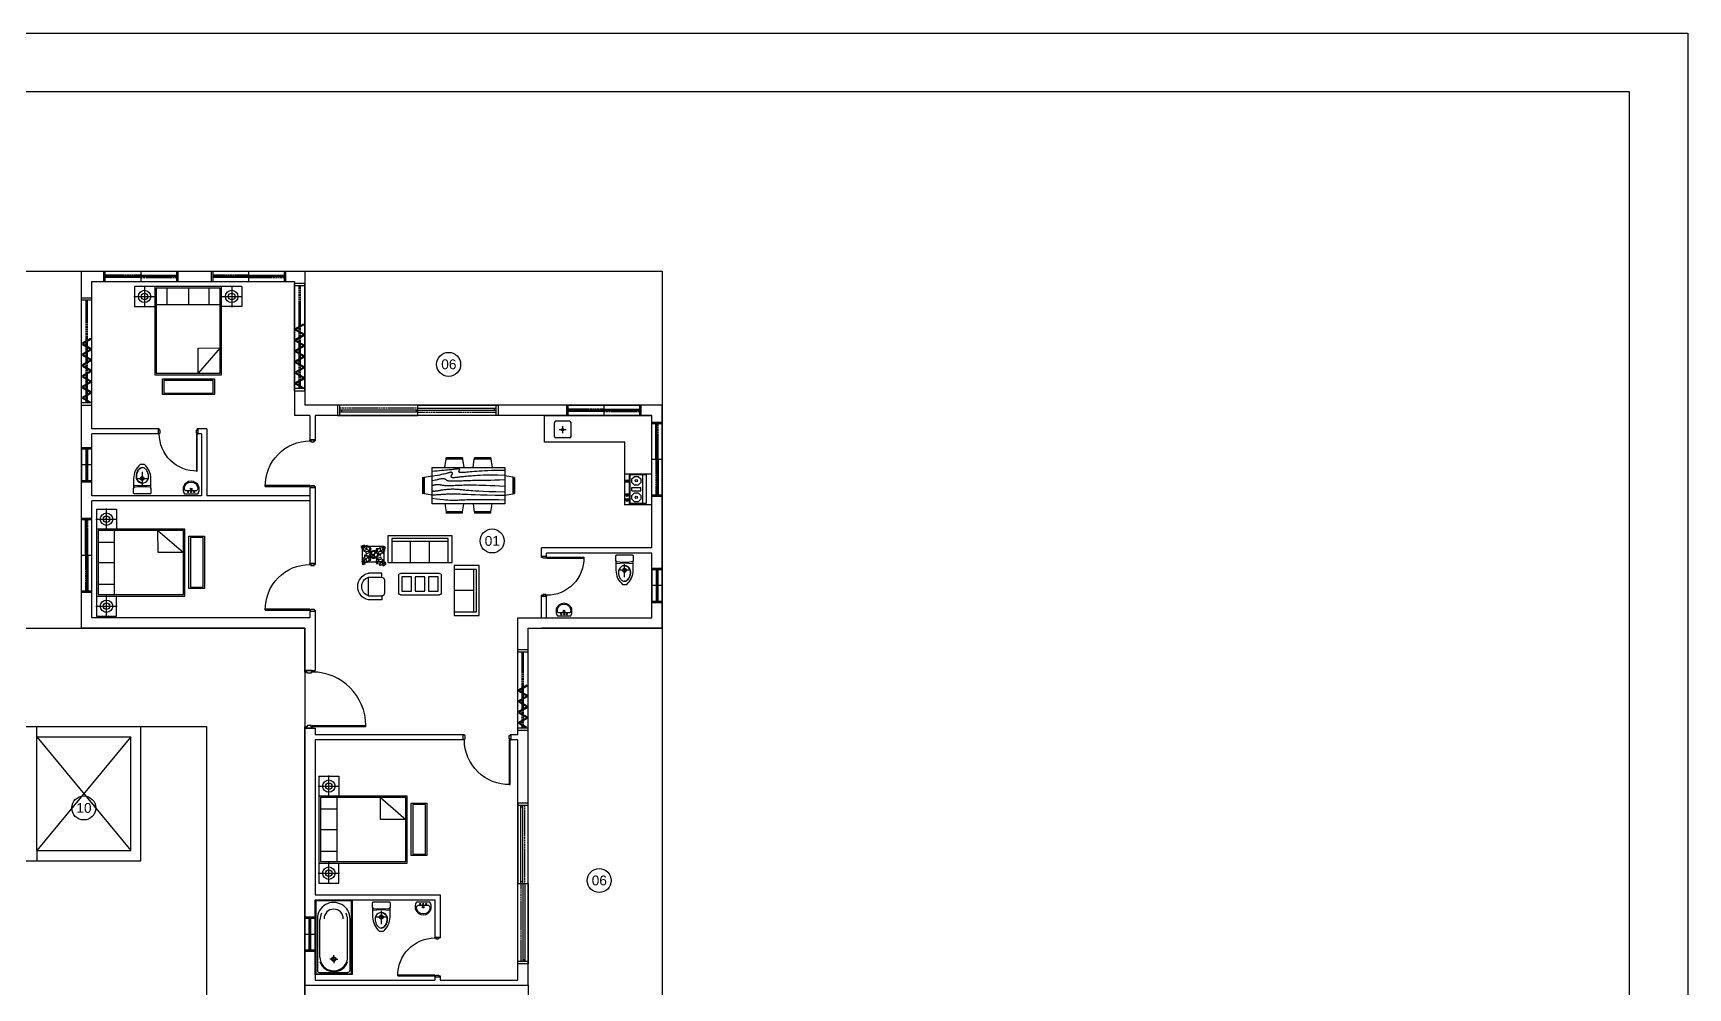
# Model space of a CAD drawing. Header units: millimetres. Extents: x 1122 to 74697, y 779 to 52745.
# Drawn here: x 37636 to 74697, y 31352 to 52745 of the extents above; entities that cross this region are included whole.
import ezdxf

# ---------------------------------------------------------------- set-up
doc = ezdxf.new("R2010")
doc.units = ezdxf.units.MM
doc.linetypes.add('HIDDEN', pattern=[0.375, 0.25, -0.125])
for name, color, linetype in [('A_section', 2, 'Continuous'), ('A_text', 7, 'Continuous'), ('BASE', 7, 'Continuous'), ('bed', 7, 'Continuous'), ('DOOR', 30, 'Continuous'), ('fsdffsd', 7, 'Continuous'), ('HATCH', 8, 'Continuous'), ('KITCHEN', 52, 'Continuous'), ('limesss', 7, 'Continuous'), ('NOI THAT', 42, 'Continuous'), ('TOILET', 23, 'Continuous'), ('WALLS', 210, 'Continuous'), ('WINDOW', 140, 'Continuous')]:
    doc.layers.add(name, color=color, linetype=linetype)
doc.styles.add('ATTR', font='romans.shx', dxfattribs={"width": 0.8, "height": 0.7})
doc.styles.get("Standard").update_dxf_attribs({"font": 'arial.ttf'})

# ---------------------------------------------------------------- blocks, each defined once
blk = doc.blocks.new('A$C78170A85')
at = {"layer": 'HATCH'}
for points in [[(172, 767), (259, 767), (337, 766), (409, 764), (473, 762), (532, 759), (585, 756), (633, 753), (678, 749), (719, 746), (756, 743), (791, 739), (822, 737), (850, 734), (875, 732), (897, 730), (916, 728), (932, 727), (946, 727), (957, 727), (966, 728), (973, 729), (978, 730), (982, 732), (986, 734), (988, 737), (990, 739), (991, 742), (992, 745), (992, 748), (992, 751), (991, 754), (990, 757), (989, 760), (987, 762), (986, 765), (984, 767), (983, 770), (981, 772), (980, 774), (980, 776), (979, 779), (979, 781), (980, 783), (981, 785), (982, 787), (984, 789), (986, 790), (989, 791), (992, 792), (995, 793), (999, 794), (1004, 794), (1010, 794), (1017, 793), (1025, 792), (1034, 791), (1044, 790), (1056, 789), (1069, 787), (1085, 785), (1102, 783), (1122, 780), (1145, 778), (1170, 775), (1198, 772), (1229, 769), (1263, 766), (1300, 763), (1339, 759), (1381, 756), (1425, 753), (1472, 749)], [(172, 677), (298, 680), (403, 681), (489, 681), (558, 680), (615, 678), (661, 675), (700, 672), (735, 670), (768, 667), (799, 664), (829, 662), (858, 659), (885, 657), (911, 655), (935, 652), (957, 650), (978, 648), (997, 646), (1014, 643), (1030, 642), (1044, 640), (1057, 638), (1069, 637), (1079, 636), (1088, 636), (1096, 636), (1102, 637), (1108, 637), (1113, 639), (1117, 640), (1121, 642), (1124, 644), (1127, 646), (1129, 649), (1130, 652), (1132, 655), (1132, 658), (1133, 661), (1132, 665), (1131, 668), (1130, 671), (1128, 675), (1126, 678), (1124, 682), (1121, 685), (1118, 688), (1116, 692), (1113, 695), (1111, 699), (1110, 702), (1108, 705), (1107, 708), (1107, 712), (1107, 715), (1108, 718), (1109, 721), (1111, 723), (1114, 726), (1117, 728), (1121, 730), (1125, 732), (1130, 733), (1135, 733), (1141, 733), (1146, 732), (1153, 730), (1160, 728), (1168, 726), (1178, 722), (1189, 719), (1202, 715), (1216, 711), (1234, 707), (1254, 702), (1278, 697), (1306, 691), (1339, 684), (1377, 677), (1421, 669), (1472, 659)], [(172, 596), (267, 593), (351, 591), (424, 589), (489, 588), (545, 587), (595, 586), (639, 586), (679, 585), (715, 585), (748, 584), (779, 583), (808, 582), (836, 581), (862, 580), (887, 579), (912, 578), (937, 577), (961, 576), (985, 575), (1009, 574), (1032, 573), (1053, 572), (1073, 572), (1092, 572), (1110, 572), (1125, 572), (1139, 573), (1152, 574), (1163, 575), (1173, 577), (1182, 579), (1190, 581), (1197, 583), (1203, 586), (1208, 589), (1213, 592), (1217, 594), (1221, 598), (1225, 600), (1229, 603), (1233, 606), (1238, 609), (1242, 611), (1247, 613), (1252, 615), (1257, 616), (1263, 618), (1270, 618), (1277, 619), (1285, 619), (1293, 618), (1301, 617), (1310, 616), (1319, 615), (1328, 613), (1338, 611), (1347, 608), (1358, 606), (1370, 603), (1384, 599), (1400, 595), (1420, 590), (1443, 584), (1472, 578)], [(172, 478), (266, 485), (352, 490), (431, 494), (503, 497), (569, 499), (629, 500), (685, 501), (736, 502), (783, 502), (827, 502), (867, 501), (905, 501), (940, 500), (973, 499), (1003, 498), (1032, 497), (1060, 495), (1086, 494), (1110, 493), (1134, 493), (1155, 492), (1175, 492), (1194, 492), (1211, 492), (1227, 493), (1241, 494), (1254, 495), (1266, 497), (1277, 499), (1287, 500), (1297, 502), (1306, 504), (1315, 506), (1324, 507), (1332, 508), (1341, 509), (1350, 510), (1359, 510), (1368, 510), (1378, 510), (1389, 509), (1399, 508), (1410, 507), (1420, 505), (1430, 504), (1439, 502), (1447, 501), (1453, 500), (1457, 499), (1460, 498), (1463, 497), (1464, 497), (1465, 497), (1467, 497), (1469, 497), (1472, 497)], [(172, 379), (331, 383), (459, 386), (560, 389), (639, 393), (699, 396), (745, 399), (781, 402), (810, 405), (837, 407), (863, 410), (886, 413), (909, 415), (930, 417), (950, 419), (970, 421), (989, 423), (1007, 424), (1025, 426), (1043, 427), (1061, 428), (1079, 429), (1096, 429), (1115, 429), (1133, 429), (1152, 428), (1171, 427), (1190, 425), (1209, 424), (1227, 422), (1245, 420), (1263, 418), (1279, 415), (1294, 413), (1308, 411), (1322, 409), (1335, 406), (1347, 404), (1359, 402), (1370, 400), (1382, 398), (1394, 396), (1405, 394), (1417, 393), (1428, 392), (1439, 392), (1450, 393), (1461, 394), (1472, 397)], [(172, 316), (345, 319), (488, 323), (605, 326), (700, 329), (776, 332), (837, 334), (888, 337), (931, 339), (971, 340), (1008, 341), (1041, 342), (1072, 342), (1101, 342), (1128, 342), (1152, 342), (1175, 342), (1196, 341), (1216, 340), (1235, 339), (1254, 338), (1271, 337), (1289, 336), (1306, 335), (1324, 333), (1342, 332), (1361, 330), (1380, 329), (1399, 328), (1418, 327), (1436, 326), (1454, 325), (1472, 325)], [(172, 235), (278, 238), (370, 240), (447, 241), (513, 242), (569, 243), (617, 243), (660, 243), (697, 242), (733, 242), (766, 241), (797, 240), (826, 239), (853, 238), (879, 237), (904, 236), (927, 235), (949, 234), (970, 233), (991, 232), (1012, 231), (1033, 230), (1055, 230), (1078, 229), (1102, 229), (1128, 230), (1158, 231), (1191, 233), (1231, 236), (1277, 240), (1332, 245), (1396, 253), (1472, 262)]]:
    blk.add_lwpolyline(points, dxfattribs=at)
at = {"layer": 'NOI THAT'}
for p, q in [((420, 966), (397, 821)), ((420, 966), (718, 966)), ((424, 993), (421, 975)), ((716, 975), (422, 975)), ((424, 993), (713, 993)), ((716, 975), (713, 993)), ((740, 821), (717, 966)), ((926, 966), (903, 821)), ((926, 966), (1223, 966)), ((930, 993), (927, 975)), ((1222, 975), (927, 975)), ((930, 993), (1219, 993)), ((1222, 975), (1219, 993)), ((1246, 821), (1223, 966)), ((0, 641), (18, 644)), ((0, 641), (0, 352)), ((18, 349), (18, 644)), ((27, 645), (172, 668)), ((27, 645), (27, 348)), ((1472, 822), (172, 822)), ((172, 822), (172, 172)), ((1616, 645), (1471, 668)), ((1472, 172), (1472, 822)), ((1616, 645), (1616, 348)), ((1625, 349), (1625, 644)), ((1643, 641), (1625, 644)), ((1643, 641), (1643, 352)), ((18, 349), (0, 352)), ((172, 325), (27, 348)), ((1471, 325), (1616, 348)), ((1625, 349), (1643, 352)), ((420, 27), (397, 172)), ((420, 27), (718, 27)), ((424, 0), (421, 18)), ((716, 18), (422, 18)), ((424, 0), (713, 0)), ((716, 18), (713, 0)), ((740, 172), (717, 27)), ((926, 27), (903, 172)), ((926, 27), (1223, 27)), ((1222, 18), (927, 18)), ((930, 0), (927, 18)), ((930, 0), (1219, 0)), ((1222, 18), (1219, 0)), ((1246, 172), (1223, 27))]:
    blk.add_line(p, q, dxfattribs=at)
at = {"layer": 'NOI THAT', "ltscale": 20}
blk.add_line((172, 172), (1472, 172), dxfattribs=at)
blk = doc.blocks.new('LOVESET5')
at = {"linetype": 'Continuous'}
for p, q in [((35.75, 0), (35.75, -30.00001)), ((-19.75, -3), (31.25, -3)), ((-19.75, -30.00001), (-19.75, -3)), ((-19.75, -6.5), (31.25, -6.5)), ((5.75, -6.5), (5.75, -30.00001)), ((31.25, -3), (31.25, -30.00001))]:
    blk.add_line(p, q, dxfattribs=at)
for points in [[(35.75, -30.00001), (-24.25, -30.00001), (-24.25, 0), (24.25, 0)], [(24.25, 0), (35.75, 0)]]:
    blk.add_lwpolyline(points, dxfattribs=at)
blk = doc.blocks.new('LOUNGRND')
at = {"linetype": 'Continuous'}
for p, q in [((10.5, -12), (-10.5, -12)), ((-10.5, -26.913), (-10.5, -26.9121)), ((-7.413, -30), (7.413, -30)), ((10.5, -26.913), (10.5, -26.9121))]:
    blk.add_line(p, q, dxfattribs=at)
for points in [[(-10.5, -12), (-10.5, -12), (-10.5, -26.9121), (-15, -26.9121), (-15, -12)], [(10.5, -12), (10.5, -12), (10.5, -26.9121), (15, -26.9121), (15, -12)]]:
    blk.add_lwpolyline(points, dxfattribs=at)
for centre, radius, start, end in [((0, -15.375), 15.375, 12.68038, 167.3196), ((0, -15.6), 11.1, 18.92464, 161.0754), ((-7.413, -26.913), 3.087, 180, 270), ((7.413, -26.913), 3.087, 270, 0)]:
    blk.add_arc(centre, radius, start, end, dxfattribs=at)
blk = doc.blocks.new('TBLWGLAS')
at = {"linetype": 'Continuous'}
for p, q in [((-22, 0), (22, 0)), ((-24, -22), (-24, -2)), ((-20.5, -20), (-20.5, -4)), ((-20.5, -4), (-9.5, -4)), ((-9.5, -4), (-9.5, -20)), ((-5.5, -20), (-5.5, -4)), ((-5.5, -4), (5.5, -4)), ((5.5, -4), (5.5, -20)), ((9.5, -20), (9.5, -4)), ((9.5, -4), (20.5, -4)), ((20.5, -4), (20.5, -20)), ((24, -2), (24, -22)), ((22, -24), (-22, -24)), ((-9.5, -20), (-20.5, -20)), ((5.5, -20), (-5.5, -20)), ((20.5, -20), (9.5, -20))]:
    blk.add_line(p, q, dxfattribs=at)
for centre, start, end in [((-22, -2), 90, 180), ((22, -2), 0, 90), ((-22, -22), 180, 270), ((22, -22), 270, 0)]:
    blk.add_arc(centre, 2, start, end, dxfattribs=at)
blk = doc.blocks.new('PLANT1')
for p, q in [((-240.64722, 104.936036), (-243.459, 183.338216)), ((-243.459, 183.338216), (-223.09074, 172.960284)), ((-243.459, 183.338216), (-209.77098, 131.96443)), ((-210.03006, 97.88779), (-240.64722, 104.936036)), ((-230.39832, 108.265976), (-209.90052, 114.92611)), ((-223.09074, 172.960284), (-188.88456, 189.739778)), ((-203.62926, 43.31335), (-210.03006, 97.88779)), ((-209.77098, 131.96443), (-142.00632, 80.332072)), ((-159.30372, 46.384718), (-203.62926, 43.31335)), ((-199.52208, 135.294624), (-195.80352, 176.160684)), ((-196.7103, 56.89219), (-159.04464, 80.461358)), ((-188.88456, 189.739778), (-182.35422, 152.203404)), ((-182.35422, 152.203404), (-124.3203, 165.39464)), ((-142.65148, -4.859528), (-159.30372, 46.384718)), ((-105.11536, 1.671066), (-142.65148, -4.859528)), ((-142.00632, 80.332072), (-60.44438, 53.971698)), ((-135.73506, 8.719312), (-87.69096, 52.656994)), ((-131.23926, 151.815546), (-135.08736, 93.910912)), ((-124.3203, 165.39464), (-104.08158, 137.97788)), ((-105.11536, 1.671066), (-50.28438, 42.149268)), ((-104.08158, 137.97788), (-42.71772, 140.919962)), ((-70.5231, 69.566028), (-83.71332, 127.599694)), ((-50.28438, 42.149268), (-46.87316, 45.539152)), ((-46.87316, 45.539152), (-4.65074, 35.77336)), ((-42.71772, 140.919962), (-43.36542, 55.728108)), ((-43.36542, 55.728108), (4.65074, 43.723052)), ((-27.33548, -46.667928), (0, 0)), ((-4.65074, 35.77336), (-4.65074, 35.77336)), ((-4.65074, 35.77336), (0, 0)), ((4.65074, 43.723052), (10.85088, 7.949692)), ((10.85088, 7.949692), (35.65398, 11.924538)), ((46.50486, 7.949692), (23.2537, 0)), ((23.2537, 0), (40.30472, -13.911834)), ((35.65398, 11.924538), (86.258654, 68.081652)), ((96.447864, 64.57315), (46.50486, 7.949692)), ((74.932032, 143.772382), (85.516974, 180.372512)), ((74.932032, 143.772382), (87.276178, 76.744322)), ((85.516974, 180.372512), (138.873992, 172.87367)), ((86.258654, 68.081652), (87.276178, 76.744322)), ((94.68866, 168.20134), (113.118392, 105.758996)), ((172.734224, 26.646378), (96.447864, 64.57315)), ((161.803334, 142.44574), (99.213924, 75.521566)), ((181.141878, 0.172974), (108.515404, -23.848822)), ((120.790208, 82.916522), (178.733196, 69.332094)), ((138.873992, 172.87367), (155.54452, 214.059516)), ((155.54452, 214.059516), (207.401922, 195.889372)), ((237.91672, 180.718714), (161.803334, 142.44574)), ((164.71646, 201.888598), (169.388536, 157.703012)), ((221.332552, 101.432868), (170.97502, 130.274568)), ((196.989954, 83.089496), (172.734224, 26.646378)), ((181.141878, 0.172974), (218.858846, -5.215128)), ((230.504238, 89.261696), (196.989954, 83.089496)), ((207.401922, 195.889372), (227.15855, 220.31833)), ((225.658934, 209.647028), (222.659448, 188.303916)), ((227.15855, 220.31833), (298.859194, 188.477144)), ((244.088666, 147.204684), (230.504238, 89.261696)), ((236.416596, 170.047158), (271.51711, 148.790914)), ((298.859194, 188.477144), (237.91672, 180.718714)), ((280.688796, 136.619488), (244.088666, 147.204684)), ((298.859194, 188.477144), (280.602436, 174.719488)), ((280.602436, 174.719488), (280.688796, 136.619488)), ((-271.00784, -207.652112), (-252.75032, -193.89471)), ((-271.00784, -207.652112), (-210.06308, -199.893682)), ((-199.30618, -239.493298), (-271.00784, -207.652112)), ((-252.75032, -193.89471), (-252.83668, -155.79471)), ((-252.83668, -155.79471), (-216.23528, -166.379652)), ((-208.56448, -189.22238), (-243.66474, -167.966136)), ((-216.23528, -166.379652), (-202.65136, -108.436664)), ((-210.06308, -199.893682), (-133.95198, -161.620708)), ((-202.65136, -108.436664), (-169.1386, -102.264718)), ((-179.55006, -215.064594), (-199.30618, -239.493298)), ((-197.80758, -228.82225), (-194.80784, -207.479138)), ((-193.47942, -120.607836), (-143.12138, -149.44979)), ((-127.69342, -233.234738), (-179.55006, -215.064594)), ((-169.1386, -102.264718), (-144.8816, -45.821346)), ((-92.9386, -102.09149), (-150.88108, -88.507062)), ((-144.8816, -45.821346), (-68.59524, -83.748372)), ((-136.86282, -221.063566), (-141.53642, -176.87798)), ((-133.95198, -161.620708), (-71.31304, -95.395796)), ((-111.02086, -192.048892), (-127.69342, -233.234738)), ((-57.66562, -199.547734), (-111.02086, -192.048892)), ((-66.83756, -187.376562), (-85.26526, -124.934218)), ((-27.33548, -46.667928), (-68.59524, -83.748372)), ((-59.4233, -95.919544), (-58.4073, -87.25662)), ((-47.0789, -162.947604), (-59.4233, -95.919544)), ((-58.4073, -87.25662), (-10.85342, -39.748206)), ((-47.0789, -162.947604), (-57.66562, -199.547734)), ((-10.85342, -39.748206), (12.40028, -3.974846)), ((12.40028, -3.974846), (37.64534, -23.45309)), ((37.64534, -23.45309), (105.707942, -32.155892)), ((40.30472, -13.911834), (108.515404, -23.848822)), ((78.766924, -112.978184), (105.707942, -32.155892)), ((138.036554, -129.142744), (78.766924, -112.978184)), ((191.918336, -86.03742), (113.45291, -32.377888)), ((127.26035, -53.708554), (121.872248, -112.978184)), ((130.755644, -33.41624), (204.561948, -24.655272)), ((148.813012, -161.47161), (138.036554, -129.142744)), ((208.082642, -166.859966), (148.813012, -161.47161)), ((159.589216, -150.695406), (181.141878, -96.813878)), ((240.411508, -156.083508), (191.918336, -86.03742)), ((202.69454, -204.576934), (208.082642, -166.859966)), ((240.411508, -199.188578), (202.69454, -204.576934)), ((251.187966, -80.649318), (208.082642, -91.425522)), ((229.635304, -156.083508), (213.470744, -193.800476)), ((218.858846, -5.215128), (218.8591, -59.096656)), ((218.8591, -59.096656), (261.96417, -69.873114)), ((256.576068, -215.353138), (240.411508, -156.083508)), ((256.576068, -215.353138), (240.411508, -199.188578)), ((267.352526, -139.918948), (245.799864, -139.918948)), ((261.96417, -69.873114), (251.187966, -123.754642)), ((251.187966, -123.754642), (278.12873, -139.918948)), ((278.12873, -139.918948), (256.576068, -215.353138))]:
    blk.add_line(p, q)
for centre, radius, start, end in [((3.90398, 10.95883), 91.44, 178.6147, 235.1169), ((3.90398, 10.95883), 76.2, 168.1647, 238.6725), ((3.43662, 8.422894), 93.383227, 34.37569, 120.1028), ((2.51968, 5.259324), 79.951072, 33.82192, 124.9414), ((-0.62484, 10.986008), 80.429557, 338.4094, 20.03007), ((1.9431, 10.501122), 93.403293, 341.2017, 26.09184), ((3.07848, 14.252194), 93.714367, 242.5812, 331.2714), ((1.75514, 15.867888), 80.593082, 247.3711, 327.472)]:
    blk.add_arc(centre, radius, start, end)
at = {"style": 'ATTR', "width": 0.8, "flags": 9}
blk.add_attdef('ESTCODE', (0, 0), '', height=17.78, dxfattribs=at)
blk = doc.blocks.new('SOFA6')
at = {"linetype": 'Continuous'}
for p, q in [((-31.5, -3), (31.5, -3)), ((-31.5, -30), (-31.5, -3)), ((-31.5, -6.5), (31.5, -6.5)), ((-10.5, -30), (-10.5, -6.5)), ((10.5, -30), (10.5, -6.5)), ((31.5, -3), (31.5, -30))]:
    blk.add_line(p, q, dxfattribs=at)
blk.add_lwpolyline([(-36, -30), (-36, 0), (36, 0), (36, -30)], close=True, dxfattribs=at)
blk = doc.blocks.new('CHEST24')
at = {"linetype": 'Continuous'}
for p, q in [((24, 0), (0, 0)), ((0, 0), (0, -18.00001)), ((24, -18.00001), (24, 0)), ((0, -18.00001), (24, -18.00001))]:
    blk.add_line(p, q, dxfattribs=at)
blk = doc.blocks.new('DOOR')
at = {"layer": 'DOOR'}
for p, q in [((54081, 29373), (54081, 29488)), ((54081, 29488), (54106, 29488)), ((54106, 29373), (54081, 29373)), ((54106, 29469), (54106, 29488)), ((54127, 29469), (54106, 29469)), ((54106, 29373), (54106, 29394)), ((54106, 29394), (54127, 29394)), ((54106, 28373), (54106, 29373)), ((54127, 29373), (54106, 29373)), ((54127, 29419), (54127, 29469)), ((54127, 29394), (54127, 29419)), ((54127, 29373), (54127, 28373)), ((55107, 29419), (55107, 29469)), ((55107, 29469), (55127, 29469)), ((55107, 29394), (55107, 29419)), ((55127, 29394), (55107, 29394)), ((55127, 29469), (55127, 29488)), ((55152, 29488), (55127, 29488)), ((55127, 29373), (55127, 29394)), ((55127, 29373), (55152, 29373)), ((55152, 29373), (55152, 29488)), ((54127, 28373), (54106, 28373))]:
    blk.add_line(p, q, dxfattribs=at)
blk.add_arc((54127, 29373), 1000, 268.8063, 0, dxfattribs=at)
blk = doc.blocks.new('door 3')
at = {"layer": 'DOOR'}
for p, q in [((55671, 25022), (55671, 25001)), ((55786, 25022), (55671, 25022)), ((55706, 25001), (55671, 25001)), ((55706, 24984), (55706, 25001)), ((55748, 24984), (55706, 24984)), ((55769, 24984), (55748, 24984)), ((55786, 25001), (55769, 25001)), ((55769, 25001), (55769, 24984)), ((55786, 25001), (55786, 25022)), ((55706, 24150), (55671, 24150)), ((55671, 24129), (55671, 24150)), ((55786, 24129), (55671, 24129)), ((55748, 24167), (55706, 24167)), ((55706, 24167), (55706, 24150)), ((55769, 24167), (55748, 24167)), ((55769, 24150), (55769, 24167)), ((55786, 24150), (55769, 24150)), ((55786, 24167), (56620, 24167)), ((55786, 24167), (55786, 24150)), ((56620, 24150), (55786, 24150)), ((55786, 24150), (55786, 24129)), ((56620, 24167), (56620, 24150))]:
    blk.add_line(p, q, dxfattribs=at)
blk.add_arc((55786, 24167), 834, 358.8063, 90, dxfattribs=at)

msp = doc.modelspace()

# ---------------------------------------------------------------- linework, layer by layer
at = {"layer": 'A_section', "lineweight": -3, "transparency": 33554687}
for p, q in [((38722, 45725), (38722, 47410)), ((38722, 47410), (43722, 47410)), ((38952, 43880), (38952, 47180)), ((38952, 47180), (43492, 47180)), ((43492, 47180), (43492, 44180)), ((43722, 47410), (43722, 44410)), ((38722, 39410), (38722, 45725)), ((43837, 44180), (43492, 44180)), ((51722, 44410), (43722, 44410)), ((43837, 44180), (43837, 43608)), ((46634, 44180), (43952, 44180)), ((43952, 44180), (43952, 43608)), ((49092, 44180), (46634, 44180)), ((51492, 41210), (51492, 44180)), ((51722, 39410), (51722, 44410)), ((40463, 43880), (38952, 43880)), ((38952, 42380), (38952, 43765)), ((40463, 43765), (38952, 43765)), ((41410, 43765), (41410, 42380)), ((41525, 43880), (41525, 42380)), ((41410, 42380), (38952, 42380)), ((38952, 39640), (38952, 42265)), ((43837, 42265), (38952, 42265)), ((43837, 42380), (41525, 42380)), ((43837, 42607), (43837, 40840)), ((43952, 42586), (43952, 40840)), ((51492, 41210), (49022, 41210)), ((49022, 40999), (49022, 41210)), ((51492, 41095), (49137, 41095)), ((49137, 40981), (49137, 41095)), ((51492, 39640), (51492, 41095)), ((49022, 39640), (49022, 40148)), ((49137, 39640), (49137, 40148)), ((43837, 39839), (43837, 39640)), ((43837, 39794), (43952, 39794)), ((43952, 39819), (43952, 39640)), ((43722, 39410), (38722, 39410)), ((43722, 39410), (38722, 39410)), ((43837, 39640), (38952, 39640)), ((43722, 39410), (43722, 38430)), ((43722, 38430), (43722, 39410)), ((43952, 39640), (43952, 38460)), ((48492, 39640), (51492, 39640)), ((48492, 37025), (48492, 39640)), ((48722, 39410), (51722, 39410)), ((48722, 31410), (48722, 39410)), ((51722, 39410), (49022, 39410)), ((43722, 38460), (43952, 38460)), ((43722, 37205), (43722, 31410)), ((43722, 31410), (43722, 37205)), ((43722, 37175), (43952, 37175)), ((43952, 37175), (43952, 37025)), ((47296, 37025), (43952, 37025)), ((43952, 36910), (43952, 33440)), ((47296, 36910), (43952, 36910)), ((48492, 36910), (48296, 36910)), ((48492, 37025), (48317, 37025)), ((48492, 31525), (48492, 36910)), ((43952, 33440), (46752, 33440)), ((46752, 33440), (46752, 32492)), ((43952, 33325), (43952, 31525)), ((43952, 33325), (46637, 33325)), ((46637, 33325), (46637, 32492)), ((46637, 32492), (46752, 32492)), ((43952, 31525), (46637, 31525)), ((46637, 31600), (46637, 31525)), ((46752, 31620), (46752, 31525)), ((46752, 31525), (48492, 31525)), ((43722, 31410), (48722, 31410)), ((43722, 25615), (43722, 31410)), ((43722, 31410), (48722, 31410)), ((43722, 31410), (43722, 25615)), ((48722, 31410), (48722, 23410))]:
    msp.add_line(p, q, dxfattribs=at)
at = {"layer": 'A_text'}
for centre in [(46943, 45323), (47917, 41366), (38772, 35384), (50314, 33758)]:
    msp.add_circle(centre, 269, dxfattribs=at)
at = {"layer": 'BASE'}
for p, q in [((27722, 39410), (43722, 39410)), ((43722, 39410), (43722, 23410)), ((29922, 37210), (41522, 37210)), ((37722, 36980), (37722, 37210)), ((40052, 34200), (40052, 37210)), ((41522, 37210), (41522, 25610)), ((37722, 34430), (37722, 36980)), ((37722, 36980), (39822, 36980)), ((37722, 36980), (39822, 34430)), ((39822, 36980), (37722, 34430)), ((39822, 34430), (39822, 36980)), ((35722, 34200), (37722, 34200)), ((37722, 34430), (39822, 34430)), ((37722, 34430), (37722, 34200)), ((37722, 34200), (39822, 34200)), ((39822, 34200), (40052, 34200))]:
    msp.add_line(p, q, dxfattribs=at)
at = {"layer": 'bed', "color": 0}
for p, q in [((40133, 47082), (40133, 46606)), ((40359, 47070), (40359, 45090)), ((41859, 45090), (41859, 47070)), ((42084, 47082), (42084, 46606)), ((39895, 46844), (40371, 46844)), ((40395, 47032), (40395, 45123)), ((41828, 47032), (40395, 47032)), ((40629, 47032), (40629, 46661)), ((41115, 47032), (41115, 46661)), ((41571, 47032), (41571, 46661)), ((41828, 45123), (41828, 47032)), ((41846, 46844), (42322, 46844)), ((40395, 46661), (41828, 46661)), ((41828, 45691), (41336, 45123)), ((41336, 45685), (41828, 45691)), ((41336, 45123), (41336, 45685)), ((40395, 45123), (41828, 45123)), ((40561, 44963), (40561, 44676)), ((41669, 44963), (40561, 44963)), ((41669, 44676), (41669, 44963)), ((40561, 44676), (41669, 44676)), ((39280, 41616), (39280, 42092)), ((39041, 41854), (39518, 41854)), ((41033, 41629), (39053, 41629)), ((41001, 41599), (39091, 41599)), ((39091, 41599), (39091, 40165)), ((39463, 40165), (39463, 41599)), ((40432, 41599), (41001, 41107)), ((40438, 41107), (40432, 41599)), ((41001, 40165), (41001, 41599)), ((39091, 41341), (39463, 41341)), ((41160, 41440), (41160, 40332)), ((41448, 41440), (41160, 41440)), ((41448, 40332), (41448, 41440)), ((39091, 40885), (39463, 40885)), ((41001, 41107), (40438, 41107)), ((39091, 40400), (39463, 40400)), ((39053, 40129), (41033, 40129)), ((39091, 40165), (41001, 40165)), ((39280, 39666), (39280, 40142)), ((41160, 40332), (41448, 40332)), ((39041, 39904), (39518, 39904))]:
    msp.add_line(p, q, dxfattribs=at)
for points in [[(42309, 47070), (39909, 47070), (39909, 46616), (40359, 46616)], [(42309, 47070), (42309, 46616), (41859, 46616)], [(40359, 45090), (41859, 45090)], [(39053, 42079), (39507, 42079), (39507, 41629)], [(39053, 42079), (39053, 39679), (39507, 39679), (39507, 40129)], [(41033, 40129), (41033, 41629)]]:
    msp.add_lwpolyline(points, dxfattribs=at)
for points in [[(41700, 45001), (41700, 44645), (40531, 44645), (40531, 45001)], [(41122, 41470), (41478, 41470), (41478, 40301), (41122, 40301)]]:
    msp.add_lwpolyline(points, close=True, dxfattribs=at)
for centre, radius in [((40133, 46844), 139), ((40133, 46844), 75), ((42084, 46844), 139), ((42084, 46844), 75), ((39280, 41854), 139), ((39280, 41854), 75), ((39280, 39904), 139), ((39280, 39904), 75)]:
    msp.add_circle(centre, radius, dxfattribs=at)
at = {"layer": 'DOOR'}
for p, q in [((43887, 38460), (43722, 38460)), ((43722, 38430), (43722, 38460)), ((43722, 38430), (43747, 38430)), ((43772, 38430), (43747, 38430)), ((43772, 38405), (43772, 38430)), ((43832, 38405), (43772, 38405)), ((43862, 38405), (43832, 38405)), ((43887, 38430), (43862, 38430)), ((43862, 38430), (43862, 38405)), ((43887, 38430), (43887, 38460)), ((43722, 37205), (43747, 37205)), ((43722, 37205), (43722, 37175)), ((43887, 37175), (43722, 37175)), ((43772, 37205), (43747, 37205)), ((43832, 37230), (43772, 37230)), ((43772, 37230), (43772, 37205)), ((43862, 37230), (43832, 37230)), ((43862, 37205), (43862, 37230)), ((43887, 37205), (43862, 37205)), ((43887, 37205), (43887, 37230)), ((43887, 37230), (45087, 37230)), ((45087, 37205), (43887, 37205)), ((43887, 37205), (43887, 37175)), ((45087, 37205), (45087, 37230)), ((48317, 36910), (48296, 36910))]:
    msp.add_line(p, q, dxfattribs=at)
msp.add_arc((43887, 37230), 1200, 0, 90, dxfattribs=at)
at = {"layer": 'fsdffsd'}
msp.add_lwpolyline([(1122, 779), (1122, 52745), (74697, 52745), (74697, 779)], close=True, dxfattribs=at)
msp.add_lwpolyline([(3746, 51433), (73385, 51433), (73385, 2091), (3746, 2091)], dxfattribs=at)
at = {"layer": 'KITCHEN', "linetype": 'Continuous'}
for p, q in [((49092, 44180), (51492, 44180)), ((49092, 43580), (49092, 44180)), ((50892, 43580), (49092, 43580))]:
    msp.add_line(p, q, dxfattribs=at)
at = {"layer": 'KITCHEN'}
for p, q in [((51492, 42180), (51492, 44180)), ((49313, 43707), (49313, 44015)), ((49653, 44047), (49345, 44047)), ((49421, 43861), (49575, 43861)), ((49499, 43778), (49499, 43941)), ((49684, 43707), (49684, 44015)), ((49653, 43675), (49345, 43675)), ((50892, 42165), (50892, 43580)), ((50892, 42870), (51492, 42870)), ((50896, 42707), (50978, 42707)), ((50991, 42180), (50991, 42870)), ((51010, 42202), (51010, 42855)), ((51010, 42855), (51285, 42855)), ((51285, 42855), (51285, 42202)), ((51294, 42202), (51294, 42855)), ((51294, 42855), (51367, 42855)), ((51367, 42855), (51367, 42202)), ((50896, 42397), (50978, 42397)), ((50896, 42284), (50978, 42284)), ((51047, 42491), (51047, 42565)), ((51047, 42565), (51244, 42565)), ((51047, 42491), (51244, 42491)), ((51244, 42491), (51244, 42565)), ((50892, 42180), (51492, 42180)), ((51285, 42202), (51010, 42202)), ((51367, 42202), (51294, 42202))]:
    msp.add_line(p, q, dxfattribs=at)
for points in [[(51244, 42674), (51186, 42616), (51105, 42616), (51047, 42674), (51047, 42755), (51105, 42812), (51186, 42812), (51244, 42755)], [(51244, 42302), (51186, 42244), (51105, 42244), (51047, 42302), (51047, 42383), (51105, 42441), (51186, 42441), (51244, 42383)]]:
    msp.add_lwpolyline(points, close=True, dxfattribs=at)
for centre, radius in [((49499, 43861), 26.5), ((50937, 42707), 31.9), ((51146, 42714), 26.5), ((50937, 42396), 31.9), ((50937, 42285), 31.9), ((51146, 42342), 26.5)]:
    msp.add_circle(centre, radius, dxfattribs=at)
for centre, start, end in [((49345, 44015), 90, 180), ((49653, 44015), 0, 90), ((49345, 43707), 180, 270), ((49653, 43707), 270, 0)]:
    msp.add_arc(centre, 31.9, start, end, dxfattribs=at)
at = {"layer": 'limesss'}
msp.add_line((32722, 47410), (38722, 47410), dxfattribs=at)
msp.add_lwpolyline([(19722, 31410), (19722, 47410), (35722, 47410), (51722, 47410), (51722, 18410), (51722, 15410), (19722, 15410)], close=True, dxfattribs=at)
at = {"layer": 'TOILET'}
for p, q in [((43952, 31654), (43952, 33317)), ((43952, 33317), (44783, 33317)), ((43969, 33302), (43969, 31671)), ((44759, 33302), (43969, 33302)), ((44759, 33302), (44758, 31671)), ((44783, 33317), (44783, 31654)), ((44002, 32901), (44002, 31744)), ((44061, 32044), (44061, 32879)), ((44674, 31993), (44674, 32930)), ((44733, 32901), (44731, 31744)), ((44370, 31998), (44280, 31998)), ((44370, 31998), (44369, 32088)), ((44370, 31998), (44459, 31999)), ((44370, 31998), (44459, 31999)), ((44370, 31998), (44459, 31999)), ((44370, 31998), (44370, 31909)), ((44783, 31654), (43952, 31654)), ((43969, 31671), (44758, 31671)), ((44047, 31699), (44686, 31698)), ((44692, 31699), (44680, 31699))]:
    msp.add_line(p, q, dxfattribs=at)
for points in [[(40276, 42544), (40276, 42763, 0.218492), (40128, 43079), (40035, 43079, 0.218492), (39886, 42763), (39886, 42544)], [(40088, 42661, -0.414259), (39956, 42807, -0.060335), (39968, 42883, -0.081386), (39999, 42950, -0.106971), (40048, 42996, -0.116903), (40088, 43009, -0.116903)], [(50688, 40928), (50688, 40709, 0.218492), (50837, 40393), (50930, 40393, 0.218492), (51078, 40709), (51078, 40928)], [(50876, 40811, -0.414259), (51009, 40665, -0.060335), (50997, 40589, -0.081386), (50965, 40522, -0.106971), (50916, 40476, -0.116903), (50876, 40463, -0.116903)], [(45241, 33159), (45241, 32940, 0.218492), (45390, 32624), (45483, 32624, 0.218492), (45631, 32940), (45631, 33159)], [(45429, 33042, -0.414259), (45562, 32896, -0.060335), (45550, 32820, -0.081386), (45518, 32753, -0.106971), (45469, 32707, -0.116903), (45429, 32694, -0.116903)]]:
    msp.add_lwpolyline(points, format="xyb", dxfattribs=at)
for points in [[(39942, 42807, 1.051391), (40221, 42807, 0.060335), (40209, 42883, 0.081386), (40177, 42950, 0.106971), (40128, 42996, 0.136416), (40081, 43009, 0.136416), (40035, 42996, 0.106971), (39985, 42950, 0.081386), (39954, 42883, 0.060335)], [(40253, 42419), (39910, 42419, -0.414214), (39886, 42443), (39886, 42544, -0.379919), (39915, 42576), (39972, 42583, -0.059314), (40191, 42583), (40248, 42576, -0.379919), (40276, 42544), (40276, 42443, -0.414214)], [(50711, 41053), (51055, 41053, -0.414214), (51078, 41029), (51078, 40928, -0.379919), (51049, 40896), (50993, 40889, -0.059314), (50773, 40889), (50717, 40896, -0.379919), (50688, 40928), (50688, 41029, -0.414214)], [(51022, 40665, 1.051391), (50744, 40665, 0.060335), (50756, 40589, 0.081386), (50787, 40522, 0.106971), (50836, 40476, 0.136416), (50883, 40463, 0.136416), (50930, 40476, 0.106971), (50979, 40522, 0.081386), (51010, 40589, 0.060335)], [(45265, 33283), (45608, 33283, -0.414214), (45631, 33260), (45631, 33159, -0.379919), (45603, 33127), (45546, 33120, -0.059314), (45327, 33120), (45270, 33127, -0.379919), (45241, 33159), (45241, 33260, -0.414214)], [(45576, 32896, 1.051391), (45297, 32896, 0.060335), (45309, 32820, 0.081386), (45340, 32753, 0.106971), (45390, 32707, 0.136416), (45436, 32694, 0.136416), (45483, 32707, 0.106971), (45532, 32753, 0.081386), (45564, 32820, 0.060335)]]:
    msp.add_lwpolyline(points, format="xyb", close=True, dxfattribs=at)
for points in [[(39972, 42763), (40207, 42763)], [(40081, 42918), (40081, 42625)], [(39886, 42619), (40081, 42605), (40276, 42619)], [(51078, 40853), (50883, 40867), (50688, 40853)], [(50883, 40554), (50883, 40847)], [(50993, 40709), (50757, 40709)], [(45631, 33084), (45436, 33098), (45241, 33084)], [(45436, 32784), (45436, 33078)], [(45546, 32940), (45311, 32940)]]:
    msp.add_lwpolyline(points, dxfattribs=at)
at = {"layer": 'TOILET', "linetype": 'ByBlock'}
for points in [[(41354, 42555, 0.073543), (41349, 42582, 0.712116), (41003, 42582, 0.073543), (40998, 42555), (40998, 42516, 0.151566), (41026, 42424), (41326, 42424, 0.152056), (41354, 42517)], [(41068, 42645, -0.374236), (41283, 42645, -0.103818), (41321, 42572, -0.071348), (41325, 42554), (41325, 42534, -0.399589), (41279, 42488), (41078, 42488, -0.433457), (41027, 42533), (41027, 42554, -0.071348), (41030, 42572, -0.103818)], [(49705, 39820, 0.073543), (49700, 39847, 0.712116), (49354, 39846, 0.073543), (49349, 39819), (49349, 39781, 0.151566), (49377, 39688), (49677, 39688, 0.152056), (49705, 39781)], [(49420, 39910, -0.374236), (49634, 39910, -0.103818), (49672, 39837, -0.071348), (49676, 39819), (49676, 39798, -0.399589), (49631, 39753), (49429, 39753, -0.433457), (49378, 39798), (49378, 39819, -0.071348), (49382, 39837, -0.103818)], [(46195, 33139, 0.073543), (46200, 33112, 0.712116), (46546, 33112, 0.073543), (46551, 33139), (46551, 33178, 0.151566), (46523, 33271), (46223, 33271, 0.152056), (46195, 33177)], [(46481, 33049, -0.374236), (46266, 33049, -0.103818), (46228, 33122, -0.071348), (46224, 33140), (46224, 33161, -0.399589), (46270, 33206), (46471, 33206, -0.433457), (46522, 33161), (46522, 33140, -0.071348), (46518, 33122, -0.103818)]]:
    msp.add_lwpolyline(points, format="xyb", close=True, dxfattribs=at)
at = {"layer": 'TOILET'}
for centre, radius in [((40081, 42763), 41.8), ((50883, 40709), 41.8), ((45436, 32940), 41.8), ((44370, 31998), 48.4), ((44370, 31998), 41.5)]:
    msp.add_circle(centre, radius, dxfattribs=at)
at = {"layer": 'TOILET', "linetype": 'ByBlock'}
for centre, radius in [((41111, 42460), 11.6), ((41176, 42531), 19.4), ((41176, 42531), 12.9), ((41176, 42460), 11.6), ((41241, 42460), 11.6), ((49462, 39724), 11.6), ((49527, 39795), 19.4), ((49527, 39795), 12.9), ((49527, 39724), 11.6), ((49592, 39724), 11.6), ((46308, 33234), 11.6), ((46373, 33163), 19.4), ((46373, 33163), 12.9), ((46373, 33234), 11.6), ((46438, 33234), 11.6)]:
    msp.add_circle(centre, radius, dxfattribs=at)
at = {"layer": 'TOILET'}
for centre, radius, start, end in [((40091, 42763), 41.8, 96.3794, 263.6206), ((50874, 40709), 41.8, 276.3794, 83.6206), ((44368, 32901), 366, 359.791, 180.0541), ((44370, 32879), 309, 151.4936, 180), ((44368, 32901), 216, 0, 180), ((44370, 32879), 309, 9.4838, 28.5064), ((45427, 32940), 41.8, 276.3794, 83.6206), ((44370, 32044), 329, 198.1625, 341.8375), ((44370, 32044), 309, 180, 350.5162), ((44047, 31744), 44.9, 180.0271, 270), ((44686, 31744), 45.3, 269.9256, 359.8955)]:
    msp.add_arc(centre, radius, start, end, dxfattribs=at)
at = {"layer": 'WALLS'}
for p, q in [((51492, 44180), (49092, 44180)), ((40442, 43765), (40442, 43880)), ((41410, 43765), (41297, 43765)), ((41525, 43880), (41314, 43880)), ((41335, 43765), (41335, 43880)), ((43952, 43633), (43837, 43633)), ((43952, 42561), (43837, 42561)), ((43837, 40865), (43952, 40865)), ((49137, 41020), (49022, 41020)), ((49022, 40127), (49137, 40127)), ((47271, 36910), (47271, 37025)), ((48342, 36910), (48342, 37025)), ((46637, 31600), (46752, 31600))]:
    msp.add_line(p, q, dxfattribs=at)
at = {"layer": 'WALLS', "color": 0}
for p, q in [((44260, 35636), (44260, 36112)), ((44022, 35874), (44498, 35874)), ((46013, 35648), (44033, 35648)), ((45981, 35618), (44072, 35618)), ((44072, 35618), (44072, 34184)), ((44443, 34184), (44443, 35618)), ((45413, 35618), (45981, 35126)), ((45419, 35126), (45413, 35618)), ((45981, 34184), (45981, 35618)), ((44072, 35361), (44443, 35361)), ((46140, 35459), (46140, 34351)), ((46428, 35459), (46140, 35459)), ((46428, 34351), (46428, 35459)), ((44072, 34904), (44443, 34904)), ((45981, 35126), (45419, 35126)), ((44033, 34148), (46013, 34148)), ((44072, 34419), (44443, 34419)), ((44072, 34184), (45981, 34184)), ((44260, 33685), (44260, 34161)), ((46140, 34351), (46428, 34351)), ((44022, 33923), (44498, 33923))]:
    msp.add_line(p, q, dxfattribs=at)
for points in [[(44033, 36098), (44487, 36098), (44487, 35648)], [(44033, 36098), (44033, 33698), (44487, 33698), (44487, 34148)], [(46013, 34148), (46013, 35648)]]:
    msp.add_lwpolyline(points, dxfattribs=at)
msp.add_lwpolyline([(46102, 35489), (46458, 35489), (46458, 34321), (46102, 34321)], close=True, dxfattribs=at)
for centre, radius in [((44260, 35874), 139), ((44260, 35874), 75), ((44260, 33923), 139), ((44260, 33923), 75)]:
    msp.add_circle(centre, radius, dxfattribs=at)
at = {"layer": 'WINDOW'}
for p, q in [((39216, 47410), (39216, 47180)), ((39216, 47410), (40876, 47410)), ((39216, 47180), (40876, 47180)), ((39246, 47410), (39246, 47180)), ((40046, 47295), (39246, 47295)), ((40046, 47270), (39246, 47270)), ((39276, 47295), (39276, 47270)), ((40016, 47295), (40016, 47270)), ((40046, 47410), (40046, 47180)), ((40046, 47320), (40846, 47320)), ((40046, 47295), (40846, 47295)), ((40076, 47320), (40076, 47295)), ((40816, 47320), (40816, 47295)), ((40846, 47410), (40846, 47180)), ((40876, 47410), (40876, 47180)), ((41628, 47411), (41628, 47181)), ((41628, 47411), (43288, 47411)), ((41628, 47181), (43288, 47181)), ((41658, 47411), (41658, 47181)), ((42458, 47296), (41658, 47296)), ((42458, 47271), (41658, 47271)), ((41688, 47296), (41688, 47271)), ((42428, 47296), (42428, 47271)), ((42458, 47411), (42458, 47181)), ((42458, 47321), (43258, 47321)), ((42458, 47296), (43258, 47296)), ((42488, 47321), (42488, 47296)), ((43228, 47321), (43228, 47296)), ((43258, 47411), (43258, 47181)), ((43288, 47411), (43288, 47181)), ((43512, 46126), (43522, 46109)), ((43512, 46092), (43522, 46109)), ((38745, 45803), (38755, 45786)), ((38745, 45769), (38755, 45786)), ((43512, 45884), (43522, 45867)), ((43512, 45849), (43522, 45867)), ((43512, 45641), (43522, 45624)), ((43512, 45607), (43522, 45624)), ((38745, 45561), (38755, 45543)), ((38745, 45526), (38755, 45543)), ((38745, 45318), (38755, 45301)), ((38745, 45284), (38755, 45301)), ((43522, 45382), (43512, 45399)), ((43522, 45382), (43512, 45364)), ((38755, 45058), (38745, 45076)), ((38755, 45058), (38745, 45041)), ((43522, 45139), (43512, 45156)), ((43512, 45122), (43522, 45139)), ((43522, 44897), (43512, 44914)), ((43522, 44897), (43512, 44879)), ((38755, 44816), (38745, 44833)), ((38745, 44799), (38755, 44816)), ((38755, 44573), (38745, 44591)), ((38755, 44573), (38745, 44556)), ((46252, 44410), (44452, 44410)), ((44452, 44410), (44452, 44180)), ((44452, 44180), (46252, 44180)), ((44502, 44410), (44502, 44180)), ((46252, 44295), (44502, 44295)), ((46252, 44250), (44502, 44250)), ((44542, 44295), (44542, 44250)), ((46212, 44295), (46212, 44250)), ((46252, 44410), (48052, 44410)), ((46252, 44180), (46252, 44410)), ((46252, 44340), (48002, 44340)), ((46252, 44295), (48002, 44295)), ((48052, 44180), (46252, 44180)), ((47962, 44340), (47962, 44295)), ((48002, 44410), (48002, 44180)), ((48052, 44410), (48052, 44180)), ((49585, 44410), (49585, 44180)), ((49585, 44410), (51245, 44410)), ((49585, 44180), (51245, 44180)), ((49615, 44410), (49615, 44180)), ((50415, 44295), (49615, 44295)), ((50415, 44270), (49615, 44270)), ((49645, 44295), (49645, 44270)), ((50385, 44295), (50385, 44270)), ((50415, 44410), (50415, 44180)), ((50415, 44320), (51215, 44320)), ((50415, 44295), (51215, 44295)), ((50445, 44320), (50445, 44295)), ((51185, 44320), (51185, 44295)), ((51215, 44410), (51215, 44180)), ((51245, 44410), (51245, 44180)), ((51492, 44030), (51722, 44030)), ((51492, 42370), (51492, 44030)), ((51492, 44000), (51722, 44000)), ((51582, 43200), (51582, 44000)), ((51582, 43970), (51607, 43970)), ((51607, 43200), (51607, 44000)), ((51722, 42370), (51722, 44030)), ((51492, 43200), (51722, 43200)), ((51582, 43230), (51607, 43230)), ((51607, 43200), (51607, 42400)), ((51607, 43170), (51632, 43170)), ((51632, 43200), (51632, 42400)), ((51492, 42400), (51722, 42400)), ((51492, 42370), (51722, 42370)), ((51607, 42430), (51632, 42430)), ((38722, 41879), (38952, 41879)), ((38722, 40219), (38722, 41879)), ((38952, 40219), (38952, 41879)), ((38722, 41849), (38952, 41849)), ((38812, 41049), (38812, 41849)), ((38812, 41819), (38837, 41819)), ((38837, 41049), (38837, 41849)), ((38722, 41049), (38952, 41049)), ((38812, 41079), (38837, 41079)), ((38837, 41049), (38837, 40249)), ((38837, 41019), (38862, 41019)), ((38862, 41049), (38862, 40249)), ((38722, 40249), (38952, 40249)), ((38722, 40219), (38952, 40219)), ((38837, 40279), (38862, 40279)), ((48512, 38035), (48522, 38017)), ((48512, 38000), (48522, 38017)), ((48522, 37775), (48512, 37792)), ((48522, 37775), (48512, 37758)), ((48522, 37533), (48512, 37550)), ((48512, 37515), (48522, 37533)), ((48522, 37290), (48512, 37307)), ((48522, 37290), (48512, 37273)), ((48492, 35492), (48492, 33692)), ((48722, 35492), (48492, 35492)), ((48722, 35442), (48492, 35442)), ((48562, 33692), (48562, 35442)), ((48607, 35402), (48562, 35402)), ((48607, 33692), (48607, 35442)), ((48722, 33692), (48722, 35492)), ((48607, 33732), (48562, 33732)), ((48492, 31892), (48492, 33692)), ((48492, 33692), (48722, 33692)), ((48607, 33692), (48607, 31942)), ((48652, 33692), (48652, 31942)), ((48722, 33692), (48722, 31892)), ((48722, 31942), (48492, 31942)), ((48722, 31892), (48492, 31892)), ((48652, 31982), (48607, 31982))]:
    msp.add_line(p, q, dxfattribs=at)
at = {"layer": 'WINDOW', "linetype": 'HIDDEN', "ltscale": 70}
for p, q in [((40046, 47320), (39246, 47320)), ((40046, 47270), (40846, 47270)), ((42458, 47321), (41658, 47321)), ((42458, 47271), (43258, 47271)), ((43592, 44781), (43592, 47081)), ((43622, 44781), (43622, 47081)), ((38822, 44458), (38822, 46758)), ((38852, 44458), (38852, 46758)), ((46252, 44340), (44502, 44340)), ((46252, 44250), (48002, 44250)), ((50415, 44320), (49615, 44320)), ((50415, 44270), (51215, 44270)), ((51632, 43200), (51632, 44000)), ((51582, 43200), (51582, 42400)), ((38862, 41049), (38862, 41849)), ((38812, 41049), (38812, 40249)), ((48592, 37175), (48592, 38875)), ((48622, 37175), (48622, 38875)), ((48652, 33692), (48652, 35442)), ((48562, 33692), (48562, 31942))]:
    msp.add_line(p, q, dxfattribs=at)
at = {"layer": 'WINDOW', "linetype": 'Continuous'}
for p, q in [((43722, 47131), (43492, 47131)), ((43492, 44731), (43492, 47131)), ((43722, 47081), (43492, 47081)), ((43722, 44731), (43722, 47131)), ((38952, 46808), (38722, 46808)), ((38722, 44408), (38722, 46808)), ((38952, 46758), (38722, 46758)), ((38952, 44408), (38952, 46808)), ((43512, 46126), (43692, 46230)), ((43512, 46092), (43692, 45988)), ((43512, 45884), (43692, 45988)), ((43522, 46109), (43702, 46213)), ((43522, 46109), (43702, 46005)), ((43522, 45867), (43702, 45971)), ((43692, 46230), (43702, 46213)), ((43692, 45988), (43702, 46005)), ((43692, 45988), (43702, 45971)), ((38742, 45803), (38922, 45907)), ((38742, 45769), (38922, 45665)), ((38742, 45561), (38922, 45665)), ((38752, 45786), (38932, 45890)), ((38752, 45786), (38932, 45682)), ((38752, 45543), (38932, 45647)), ((38925, 45907), (38935, 45890)), ((38925, 45665), (38935, 45682)), ((38925, 45665), (38935, 45647)), ((43512, 45849), (43692, 45745)), ((43512, 45641), (43692, 45745)), ((43512, 45607), (43692, 45503)), ((43522, 45867), (43702, 45763)), ((43522, 45624), (43702, 45728)), ((43522, 45624), (43702, 45520)), ((43692, 45745), (43702, 45763)), ((43692, 45745), (43702, 45728)), ((38742, 45526), (38922, 45422)), ((38742, 45318), (38922, 45422)), ((38742, 45284), (38922, 45180)), ((38752, 45543), (38932, 45439)), ((38752, 45301), (38932, 45405)), ((38752, 45301), (38932, 45197)), ((38925, 45422), (38935, 45439)), ((38925, 45422), (38935, 45405)), ((43512, 45399), (43692, 45503)), ((43512, 45364), (43692, 45260)), ((43512, 45156), (43692, 45260)), ((43522, 45382), (43702, 45486)), ((43522, 45382), (43702, 45278)), ((43522, 45139), (43702, 45243)), ((43692, 45503), (43702, 45520)), ((43692, 45503), (43702, 45486)), ((43692, 45260), (43702, 45278)), ((43692, 45260), (43702, 45243)), ((38742, 45076), (38922, 45180)), ((38742, 45041), (38922, 44937)), ((38742, 44833), (38922, 44937)), ((38752, 45058), (38932, 45162)), ((38752, 45058), (38932, 44955)), ((38752, 44816), (38932, 44920)), ((38925, 45180), (38935, 45197)), ((38925, 45180), (38935, 45162)), ((38925, 44937), (38935, 44955)), ((38925, 44937), (38935, 44920)), ((43512, 45122), (43692, 45018)), ((43512, 44914), (43692, 45018)), ((43682, 44781), (43512, 44879)), ((43522, 45139), (43702, 45035)), ((43522, 44897), (43702, 45001)), ((43692, 44799), (43522, 44897)), ((43692, 45018), (43702, 45035)), ((43692, 45018), (43702, 45001)), ((38742, 44799), (38922, 44695)), ((38742, 44591), (38922, 44695)), ((38912, 44458), (38742, 44556)), ((38752, 44816), (38932, 44712)), ((38752, 44573), (38932, 44677)), ((38922, 44475), (38752, 44573)), ((38915, 44458), (38925, 44475)), ((38925, 44695), (38935, 44712)), ((38925, 44695), (38935, 44677)), ((43722, 44781), (43492, 44781)), ((43492, 44731), (43722, 44731)), ((43682, 44781), (43692, 44799)), ((38952, 44458), (38722, 44458)), ((38722, 44408), (38952, 44408)), ((38952, 43452), (38722, 43452)), ((38722, 43452), (38722, 43072)), ((38952, 43422), (38722, 43422)), ((38817, 43422), (38817, 42722)), ((38837, 43422), (38837, 42722)), ((38857, 43422), (38857, 42722)), ((38952, 42692), (38952, 43452)), ((38952, 43072), (38722, 43072)), ((38722, 43072), (38722, 42692)), ((38722, 42722), (38952, 42722)), ((38722, 42692), (38952, 42692)), ((51722, 40747), (51492, 40747)), ((51492, 40747), (51492, 40367)), ((51722, 40717), (51492, 40717)), ((51587, 40717), (51587, 40017)), ((51607, 40717), (51607, 40017)), ((51627, 40717), (51627, 40017)), ((51722, 39987), (51722, 40747)), ((51722, 40367), (51492, 40367)), ((51492, 40367), (51492, 39987)), ((51492, 40017), (51722, 40017)), ((51492, 39987), (51722, 39987)), ((48722, 38925), (48492, 38925)), ((48492, 37125), (48492, 38925)), ((48722, 37125), (48722, 38925)), ((48722, 38875), (48492, 38875)), ((48512, 38035), (48692, 38139)), ((48512, 38000), (48692, 37896)), ((48512, 37792), (48692, 37896)), ((48522, 38017), (48702, 38121)), ((48522, 38017), (48702, 37914)), ((48522, 37775), (48702, 37879)), ((48692, 38139), (48702, 38121)), ((48692, 37896), (48702, 37914)), ((48692, 37896), (48702, 37879)), ((48512, 37758), (48692, 37654)), ((48512, 37550), (48692, 37654)), ((48512, 37515), (48692, 37411)), ((48522, 37775), (48702, 37671)), ((48522, 37533), (48702, 37636)), ((48522, 37533), (48702, 37429)), ((48692, 37654), (48702, 37671)), ((48692, 37654), (48702, 37636)), ((48722, 37175), (48492, 37175)), ((48492, 37125), (48722, 37125)), ((48512, 37307), (48692, 37411)), ((48682, 37175), (48512, 37273)), ((48522, 37290), (48702, 37394)), ((48692, 37192), (48522, 37290)), ((48682, 37175), (48692, 37192)), ((48692, 37411), (48702, 37429)), ((48692, 37411), (48702, 37394)), ((43952, 32938), (43722, 32938)), ((43722, 32938), (43722, 32178)), ((43952, 32908), (43722, 32908)), ((43817, 32208), (43817, 32908)), ((43837, 32208), (43837, 32908)), ((43857, 32208), (43857, 32908)), ((43952, 32558), (43952, 32938)), ((43722, 32558), (43952, 32558)), ((43952, 32178), (43952, 32558)), ((43722, 32208), (43952, 32208)), ((43722, 32178), (43952, 32178))]:
    msp.add_line(p, q, dxfattribs=at)

# ---------------------------------------------------------------- block references
at = {"xscale": -1}
msp.add_blockref('PLANT1', (45276, 41050), dxfattribs=at)
at = {"xscale": -20, "yscale": 20, "zscale": 20}
for name, p in [('CHEST24', (45494, 41248)), ('SOFA6', (46301, 41481)), ('TBLWGLAS', (46301, 40639))]:
    msp.add_blockref(name, p, dxfattribs=at)
for name, p, xscale, yscale, zscale, rotation in [('LOVESET5', (47626, 40148), -18.59673078525502, 18.59673078525502, 18.59673078525502, 270), ('LOUNGRND', (44907, 40344), -20.00000000000384, 20.00000000000384, 20.00000000000384, 90)]:
    msp.add_blockref(name, p, dxfattribs=dict(xscale=xscale, yscale=yscale, zscale=zscale, rotation=rotation))
at = {"layer": 'DOOR', "xscale": -1}
for name, p, rotation in [('door 3', (65464, 99551), 90), ('DOOR', (14464, -11520), 270), ('DOOR', (14464, -14288), 270), ('door 3', (-6649, 65149), 180)]:
    msp.add_blockref(name, p, dxfattribs=dict(at, rotation=rotation))
for name, p in [('DOOR', (102423, 7536)), ('door 3', (102423, 7470))]:
    msp.add_blockref(name, p, dxfattribs=at)
at = {"layer": 'NOI THAT', "linetype": 'Continuous', "xscale": -1.252333722618318, "yscale": 1.252333722618318, "zscale": 1.252333722618318}
msp.add_blockref('A$C78170A85', (48416, 41986), dxfattribs=at)

# ---------------------------------------------------------------- texts
at = {"layer": 'A_text', "char_height": 219.7, "attachment_point": 7}
for s, insert in [('06', (46777, 45211)), ('01', (47750, 41255)), ('10', (38605, 35272)), ('06', (50147, 33647))]:
    msp.add_mtext_dynamic_manual_height_columns(s, width=584.84, gutter_width=448, heights=[0], dxfattribs=dict(at, insert=insert))

doc.saveas('drawing.dxf')
